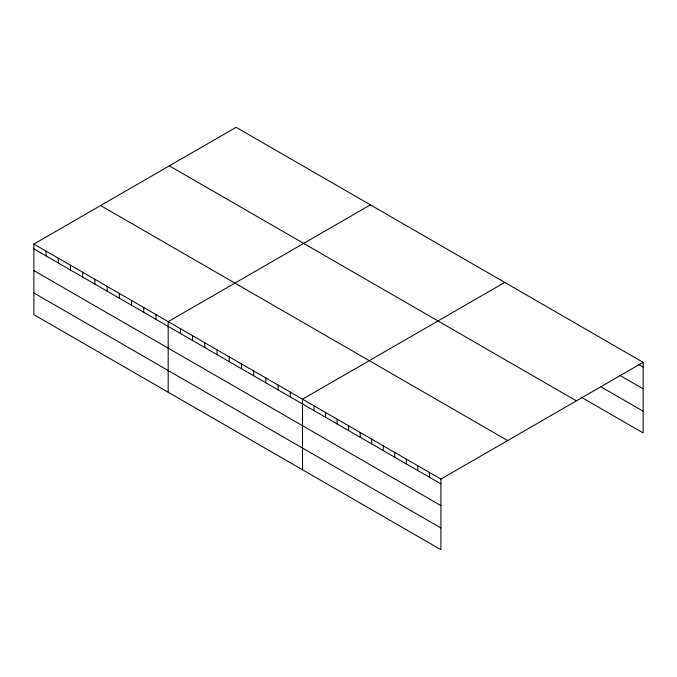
<?xml version="1.0" encoding="UTF-8"?>
<svg xmlns="http://www.w3.org/2000/svg" width="677" height="677" viewBox="0 0 677 677"><rect width="100%" height="100%" fill="white"/><g stroke="black" fill="none" stroke-linecap="round" stroke-linejoin="round"><path stroke-width="1.02" d="M33.85 244.075L440.905 479.088L440.905 549.682L33.85 314.67L33.85 244.075L236.095 127.318L643.15 362.33L643.15 432.925L581.044 397.069M370.421 204.869L168.175 321.634L168.175 392.228M504.746 282.427L302.509 399.185L302.509 469.779M440.905 479.088L643.15 362.33M638.716 364.548L643.15 367.112M620.081 375.507L643.15 388.826M600.567 386.618L643.15 411.201M169.352 165.848L576.406 400.86M100.594 205.546L507.648 440.558M33.85 248.857L440.905 483.869M33.85 270.58L440.905 505.592M33.85 292.955L440.905 527.967M429.379 472.436L429.379 477.209M417.844 465.776L417.844 470.557M406.31 459.116L406.31 463.897M394.776 452.456L394.776 457.237M383.241 445.796L383.241 450.577M371.707 439.136L371.707 443.917M360.172 432.485L360.172 437.257M348.638 425.825L348.638 430.597M337.112 419.165L337.112 423.946M325.578 412.505L325.578 417.286M314.043 405.845L314.043 410.626M290.298 392.135L290.298 396.917M278.086 385.086L278.086 389.867M265.875 378.037L265.875 382.818M253.663 370.988L253.663 375.769M241.452 363.938L241.452 368.711M229.241 356.881L229.241 361.662M217.029 349.831L217.029 354.613M204.818 342.782L204.818 347.563M192.606 335.733L192.606 340.514M180.395 328.683L180.395 333.465M155.964 314.585L155.964 319.358M143.752 307.536L143.752 312.309M131.541 300.478L131.541 305.259M119.33 293.429L119.33 298.21M107.118 286.379L107.118 291.161M94.907 279.33L94.907 284.112M82.696 272.281L82.696 277.062M70.484 265.232L70.484 270.013M58.273 258.182L58.273 262.955M46.061 251.125L46.061 255.906"/></g></svg>
